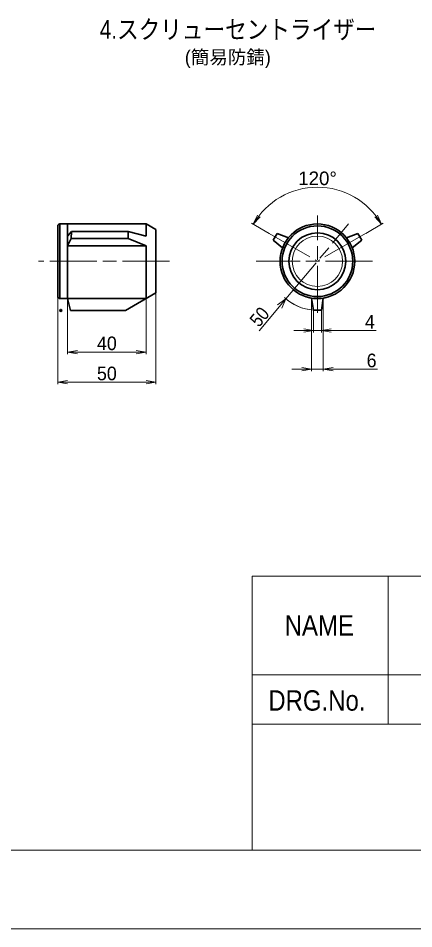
# Model space of a CAD drawing. Units: millimetres at full size, sheet at 1:2. Extents: x 2182 to 3862, y 1111 to 2299.
# Drawn here: x 3260.9 to 3462.5, y 1111 to 1575 of the extents above; entities that cross this region are included whole.
import ezdxf
from ezdxf.enums import TextEntityAlignment as Align

# ---------------------------------------------------------------- set-up
doc = ezdxf.new("R2010")
doc.units = ezdxf.units.MM
doc.header["$LTSCALE"] = 2
doc.header["$PDMODE"] = 32
doc.header["$PDSIZE"] = 1
doc.linetypes.add('CHAIN', pattern=[18.5, 12, -1.5, 3.5, -1.5])
for name, color, linetype, lineweight in [('1 外形線', 7, 'Continuous', 35), ('2 細い実線', 3, 'Continuous', 20), ('4 中心線', 1, 'CHAIN', 15), ('6 寸法線', 4, 'Continuous', 13), ('7 枠・タイトル', 7, 'Continuous', 13), ('DEFPOINTS_2', 7, 'Continuous', 13)]:
    doc.layers.add(name, color=color, linetype=linetype, lineweight=lineweight)
doc.layers.add('9文字', color=7, linetype='Continuous')
doc.styles.add('ＭＳ Ｐゴシック', font='')
doc.styles.get('ＭＳ Ｐゴシック').set_extended_font_data('MS PGothic')

# ---------------------------------------------------------------- blocks, each defined once
blk = doc.blocks.new('open_arrow')
at = {"color": 0, "linetype": 'Continuous', "lineweight": -2}
blk.add_lwpolyline([(7.5, 1.25), (0, 0), (7.5, -1.25)], dxfattribs=at)

msp = doc.modelspace()

# ---------------------------------------------------------------- linework, layer by layer
at = {"layer": '1 外形線'}
for p, q in [((3281.096, 1469.152), (3281.096, 1433.152)), ((3326.096, 1470.152), (3282.096, 1470.152)), ((3282.096, 1470.152), (3282.096, 1432.152)), ((3286.096, 1470.152), (3286.096, 1432.152)), ((3288.097, 1466.353), (3286.096, 1463.85)), ((3287.864, 1462.82), (3288.097, 1466.353)), ((3288.097, 1466.353), (3316.908, 1466.353)), ((3316.908, 1462.82), (3316.908, 1466.353)), ((3316.908, 1466.353), (3326.096, 1463.87)), ((3326.096, 1470.152), (3326.096, 1463.87)), ((3326.096, 1470.152), (3331.096, 1467.265)), ((3331.096, 1467.265), (3331.096, 1435.039)), ((3287.864, 1462.82), (3286.096, 1459.065)), ((3316.908, 1462.82), (3287.864, 1462.82)), ((3326.096, 1459.065), (3316.908, 1462.82)), ((3392.824, 1465.344), (3390.824, 1461.88)), ((3395.657, 1457.935), (3390.824, 1461.88)), ((3398.657, 1463.131), (3392.824, 1465.344)), ((3428.154, 1463.131), (3433.987, 1465.344)), ((3431.154, 1457.935), (3435.987, 1461.88)), ((3433.987, 1465.344), (3435.987, 1461.88)), ((3326.096, 1459.065), (3286.096, 1459.065)), ((3326.096, 1459.065), (3326.096, 1432.152)), ((3315.615, 1426.101), (3331.096, 1435.039)), ((3326.096, 1432.152), (3282.096, 1432.152)), ((3286.096, 1432.152), (3287.596, 1426.101)), ((3410.406, 1432.39), (3411.406, 1426.232)), ((3416.406, 1432.39), (3415.406, 1426.232)), ((3287.596, 1426.101), (3315.615, 1426.101)), ((3415.406, 1426.232), (3411.406, 1426.232))]:
    msp.add_line(p, q, dxfattribs=at)
for radius in [19, 18, 14.5]:
    msp.add_circle((3413.406, 1451.152), radius, dxfattribs=at)
for centre, start, end in [((3282.096, 1469.152), 90, 180), ((3282.096, 1433.152), 180, 270)]:
    msp.add_arc(centre, 1, start, end, dxfattribs=at)
msp.add_point((3282.596, 1426.101), dxfattribs=at)
at = {"layer": '2 細い実線'}
msp.add_circle((3413.406, 1451.152), 12.85, dxfattribs=at)
at = {"layer": '4 中心線'}
for p, q in [((3413.406, 1424.809), (3413.406, 1474.428)), ((3397.37, 1431.972), (3429.288, 1470.149)), ((3388.824, 1465.344), (3413.406, 1451.152)), ((3437.987, 1465.344), (3413.406, 1451.152)), ((3338.039, 1451.152), (3271.164, 1451.152)), ((3441.553, 1451.152), (3382.138, 1451.152))]:
    msp.add_line(p, q, dxfattribs=at)
at = {"layer": '6 寸法線'}
for p, q in [((3388.77, 1465.375), (3379.853, 1470.524)), ((3438.041, 1465.375), (3446.958, 1470.524)), ((3413.316, 1451.152), (3413.496, 1451.152)), ((3413.406, 1451.062), (3413.406, 1451.242)), ((3281.096, 1434.976), (3281.096, 1388.491)), ((3331.096, 1434.976), (3331.096, 1388.491)), ((3286.096, 1432.09), (3286.096, 1403.831)), ((3326.096, 1432.09), (3326.096, 1403.831)), ((3393.135, 1428.996), (3397.37, 1431.972)), ((3397.37, 1431.972), (3394.163, 1428.136)), ((3397.37, 1431.972), (3395.191, 1427.277)), ((3410.406, 1432.328), (3410.406, 1395.123)), ((3416.406, 1432.328), (3416.406, 1395.123)), ((3383.703, 1415.626), (3394.163, 1428.136)), ((3411.406, 1426.17), (3411.406, 1414.851)), ((3415.406, 1426.17), (3415.406, 1414.851)), ((3443.362, 1415.851), (3401.406, 1415.851)), ((3326.096, 1404.831), (3286.096, 1404.831)), ((3444.021, 1396.123), (3400.406, 1396.123)), ((3331.096, 1389.491), (3281.096, 1389.491))]:
    msp.add_line(p, q, dxfattribs=at)
for radius, start, end in [(37.743, 30, 150), (25, 227.81034, 265.26819), (25, 230.10217, 274.58857)]:
    msp.add_arc((3413.406, 1451.152), radius, start, end, dxfattribs=at)
at = {"layer": '7 枠・タイトル'}
for p, q in [((3380.102, 1290.735), (3822.419, 1290.735)), ((3380.102, 1290.735), (3380.102, 1151.039)), ((3449.472, 1290.735), (3449.472, 1215.283)), ((3380.102, 1240.433), (3822.419, 1240.433)), ((3380.102, 1215.283), (3822.419, 1215.283)), ((2222.419, 1151.039), (3822.419, 1151.039))]:
    msp.add_line(p, q, dxfattribs=at)
at = {"layer": 'DEFPOINTS_2'}
msp.add_line((2182.419, 1111.039), (3862.419, 1111.039), dxfattribs=at)

# ---------------------------------------------------------------- block references
at = {"layer": '6 寸法線', "xscale": 0.667, "yscale": 0.667}
for p, rotation in [((3380.719, 1470.024), 56.2), ((3446.092, 1470.024), 123.8), ((3411.406, 1415.851), 180), ((3326.096, 1404.831), 180), ((3410.406, 1396.123), 180), ((3331.096, 1389.491), 180)]:
    msp.add_blockref('open_arrow', p, dxfattribs=dict(at, rotation=rotation))
for p in [(3415.406, 1415.851), (3286.096, 1404.831), (3416.406, 1396.123), (3281.096, 1389.491)]:
    msp.add_blockref('open_arrow', p, dxfattribs=at)

# ---------------------------------------------------------------- texts
at = {"layer": '6 寸法線', "style": 'ＭＳ Ｐゴシック'}
for s, rotation, width, p in [('120°', 359.881, 1.05, (3413.494, 1493.395)), ('50', 50.102, 0.9, (3383.877, 1422.85))]:
    msp.add_text(s, height=6.928, rotation=rotation, dxfattribs=dict(at, width=width)).set_placement(p, align=Align.MIDDLE_CENTER)
for s, p in [('4', (3440.154, 1420.351)), ('40', (3306.096, 1409.331)), ('6', (3441.033, 1400.623)), ('50', (3306.096, 1393.991))]:
    msp.add_text(s, height=6.928, dxfattribs=at).set_placement(p, align=Align.MIDDLE_CENTER)
at = {"layer": '7 枠・タイトル', "style": 'ＭＳ Ｐゴシック', "width": 0.9}
for s, p in [('NAME', (3396.724, 1257.342)), ('DRG.No.', (3388.385, 1219.074))]:
    msp.add_text(s, height=10.37, dxfattribs=at).set_placement(p, align=Align.BOTTOM_LEFT)
at = {"layer": '9文字', "style": 'ＭＳ Ｐゴシック', "width": 0.85}
msp.add_text('4.スクリューセントライザー', height=9.501, dxfattribs=at).set_placement((3443.459, 1569.273), align=Align.MIDDLE_RIGHT)
at = {"layer": '9文字', "style": 'ＭＳ Ｐゴシック'}
msp.add_text('(簡易防錆)', height=6.928, dxfattribs=at).set_placement((3345.828, 1549.579), align=Align.BOTTOM_LEFT)

doc.saveas('drawing.dxf')
